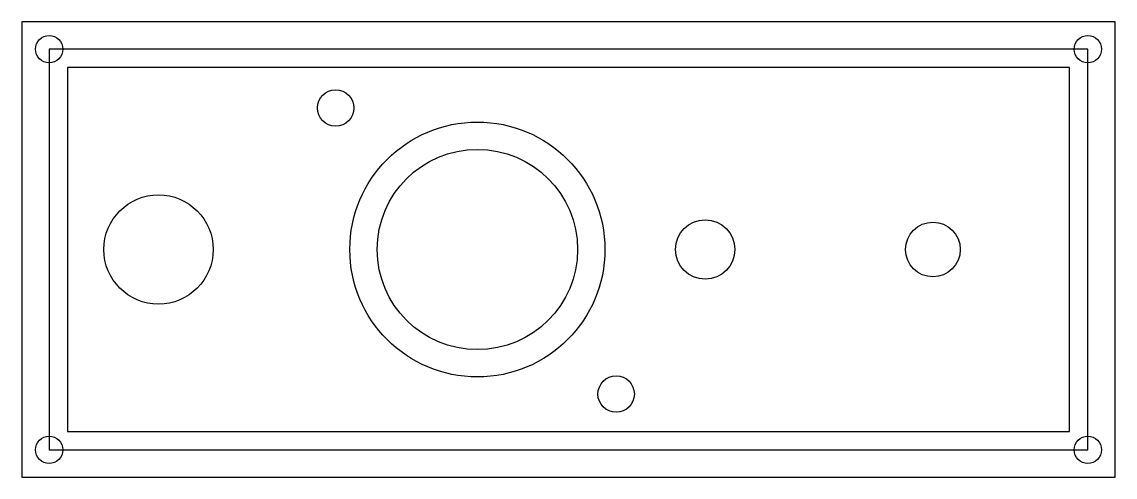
# Model space of a CAD drawing. Header units: millimetres. Extents: x -100 to 20, y -25 to 25.
import ezdxf

# ---------------------------------------------------------------- set-up
doc = ezdxf.new("R2010")
doc.units = ezdxf.units.MM
doc.layers.get('0').update_dxf_attribs({"linetype": 'CONTINUOUS'})

msp = doc.modelspace()

# ---------------------------------------------------------------- linework, layer by layer
for p, q in [((20, -20), (20, 20)), ((-100, 18.95), (-100, -20))]:
    msp.add_line(p, q)
for points in [[(20, 25), (-100, 25), (-100, -25), (20, -25)], [(17, 22), (-97, 22), (-97, -22), (17, -22)], [(15, 20), (-95, 20), (-95, -20), (15, -20)]]:
    msp.add_lwpolyline(points, close=True)
for centre, radius in [((-97, 22), 1.5), ((17, 22), 1.5), ((-65.56, 15.55), 2), ((-50, 0), 14), ((-50, 0), 11), ((-85, 0), 6), ((-25, 0), 3.25), ((0, 0), 3), ((-34.77, -15.88), 2), ((-97, -22), 1.5), ((17, -22), 1.5)]:
    msp.add_circle(centre, radius)

doc.saveas('drawing.dxf')
